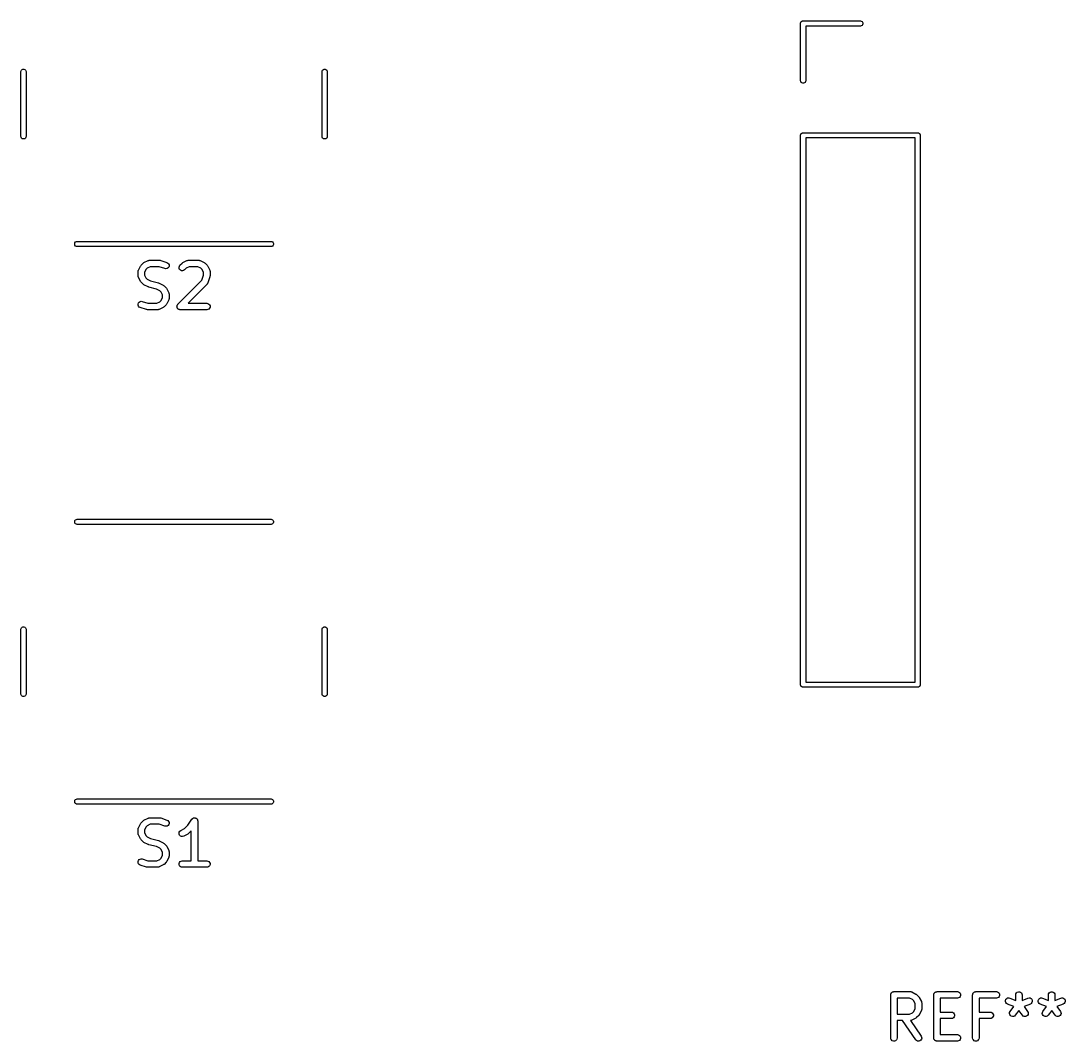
# Model space of a CAD drawing. Extents: x 114.5 to 183.6, y -134.3 to -97.2.
# Drawn here: x 159.31 to 183.57, y -134.33 to -110.62 of the extents above; entities that cross this region are included whole.
import ezdxf

# ---------------------------------------------------------------- set-up
doc = ezdxf.new("R2010")
doc.units = 0
doc.header["$MEASUREMENT"] = 0
doc.layers.add('BLACK', color=7, linetype='CONTINUOUS')

msp = doc.modelspace()

# ---------------------------------------------------------------- linework, layer by layer
at = {"layer": 'BLACK', "linetype": 'CONTINUOUS'}
for p, q in [((177.429, -110.663), (177.431, -110.659)), ((177.431, -110.659), (177.433, -110.654)), ((177.433, -110.654), (177.437, -110.649)), ((177.437, -110.649), (177.439, -110.645)), ((177.439, -110.645), (177.443, -110.641)), ((177.443, -110.641), (177.447, -110.637)), ((177.447, -110.637), (177.451, -110.635)), ((177.451, -110.635), (177.456, -110.631)), ((177.456, -110.631), (177.461, -110.629)), ((177.461, -110.629), (177.465, -110.627)), ((177.465, -110.627), (177.47, -110.626)), ((177.47, -110.626), (177.475, -110.624)), ((177.475, -110.624), (177.481, -110.624)), ((177.481, -110.624), (177.481, -110.624)), ((177.481, -110.624), (178.821, -110.624)), ((178.821, -110.624), (178.837, -110.627)), ((178.837, -110.627), (178.855, -110.637)), ((178.855, -110.637), (178.869, -110.654)), ((178.869, -110.654), (178.876, -110.673)), ((177.426, -110.673), (177.428, -110.668)), ((177.426, -110.679), (177.426, -110.673)), ((177.426, -112.019), (177.426, -110.679)), ((177.428, -110.668), (177.429, -110.663)), ((178.821, -110.744), (177.546, -110.744)), ((177.546, -110.744), (177.546, -112.019)), ((178.837, -110.741), (178.821, -110.744)), ((178.855, -110.731), (178.837, -110.741)), ((178.869, -110.714), (178.855, -110.731)), ((178.876, -110.695), (178.869, -110.714)), ((178.876, -110.673), (178.876, -110.695)), ((159.306, -111.803), (159.309, -111.787)), ((159.306, -113.313), (159.306, -111.803)), ((159.309, -111.787), (159.319, -111.769)), ((159.319, -111.769), (159.336, -111.755)), ((159.336, -111.755), (159.355, -111.748)), ((159.355, -111.748), (159.377, -111.748)), ((159.377, -111.748), (159.396, -111.755)), ((159.396, -111.755), (159.413, -111.769)), ((159.413, -111.769), (159.423, -111.787)), ((159.423, -111.787), (159.426, -111.803)), ((159.426, -111.803), (159.426, -113.313)), ((166.306, -111.803), (166.309, -111.787)), ((166.306, -113.313), (166.306, -111.803)), ((166.309, -111.787), (166.319, -111.769)), ((166.319, -111.769), (166.336, -111.755)), ((166.336, -111.755), (166.355, -111.748)), ((166.355, -111.748), (166.377, -111.748)), ((166.377, -111.748), (166.396, -111.755)), ((166.396, -111.755), (166.413, -111.769)), ((166.413, -111.769), (166.423, -111.787)), ((166.423, -111.787), (166.426, -111.803)), ((166.426, -111.803), (166.426, -113.313)), ((177.429, -112.035), (177.426, -112.019)), ((177.439, -112.053), (177.429, -112.035)), ((177.456, -112.067), (177.439, -112.053)), ((177.475, -112.074), (177.456, -112.067)), ((177.497, -112.074), (177.475, -112.074)), ((177.516, -112.067), (177.497, -112.074)), ((177.533, -112.053), (177.516, -112.067)), ((177.543, -112.035), (177.533, -112.053)), ((177.546, -112.019), (177.543, -112.035)), ((159.309, -113.329), (159.306, -113.313)), ((159.319, -113.347), (159.309, -113.329)), ((159.423, -113.329), (159.413, -113.347)), ((159.426, -113.313), (159.423, -113.329)), ((166.309, -113.329), (166.306, -113.313)), ((166.319, -113.347), (166.309, -113.329)), ((166.423, -113.329), (166.413, -113.347)), ((166.426, -113.313), (166.423, -113.329)), ((177.426, -113.273), (177.428, -113.268)), ((177.426, -113.279), (177.426, -113.273)), ((177.426, -126.033), (177.426, -113.279)), ((177.426, -113.279), (177.426, -113.279)), ((177.428, -113.268), (177.429, -113.263)), ((177.429, -113.263), (177.431, -113.259)), ((177.431, -113.259), (177.433, -113.254)), ((177.433, -113.254), (177.437, -113.249)), ((177.437, -113.249), (177.439, -113.245)), ((177.439, -113.245), (177.443, -113.241)), ((177.443, -113.241), (177.447, -113.237)), ((177.447, -113.237), (177.451, -113.235)), ((177.451, -113.235), (177.456, -113.231)), ((177.456, -113.231), (177.461, -113.229)), ((177.461, -113.229), (177.465, -113.227)), ((177.465, -113.227), (177.47, -113.226)), ((177.47, -113.226), (177.475, -113.224)), ((177.475, -113.224), (177.481, -113.224)), ((177.481, -113.224), (177.481, -113.224)), ((177.481, -113.224), (180.151, -113.224)), ((180.151, -113.224), (180.157, -113.224)), ((180.151, -113.224), (180.151, -113.224)), ((180.157, -113.224), (180.162, -113.226)), ((180.162, -113.226), (180.167, -113.227)), ((180.167, -113.227), (180.171, -113.229)), ((180.171, -113.229), (180.176, -113.231)), ((180.176, -113.231), (180.181, -113.235)), ((180.181, -113.235), (180.185, -113.237)), ((180.185, -113.237), (180.189, -113.241)), ((180.189, -113.241), (180.193, -113.245)), ((180.193, -113.245), (180.195, -113.249)), ((180.195, -113.249), (180.199, -113.254)), ((180.199, -113.254), (180.201, -113.259)), ((180.201, -113.259), (180.203, -113.263)), ((180.203, -113.263), (180.204, -113.268)), ((180.204, -113.268), (180.206, -113.273)), ((180.206, -113.273), (180.206, -113.279)), ((180.206, -113.279), (180.206, -113.279)), ((180.206, -113.279), (180.206, -126.049)), ((159.336, -113.361), (159.319, -113.347)), ((159.355, -113.368), (159.336, -113.361)), ((159.377, -113.368), (159.355, -113.368)), ((159.396, -113.361), (159.377, -113.368)), ((159.413, -113.347), (159.396, -113.361)), ((166.336, -113.361), (166.319, -113.347)), ((166.355, -113.368), (166.336, -113.361)), ((166.377, -113.368), (166.355, -113.368)), ((166.396, -113.361), (166.377, -113.368)), ((166.413, -113.347), (166.396, -113.361)), ((177.546, -113.344), (177.546, -125.984)), ((180.086, -113.344), (177.546, -113.344)), ((180.086, -125.984), (180.086, -113.344)), ((160.577, -115.761), (160.595, -115.751)), ((160.595, -115.751), (160.611, -115.748)), ((160.611, -115.748), (165.121, -115.748)), ((165.121, -115.748), (165.137, -115.751)), ((165.137, -115.751), (165.155, -115.761)), ((160.556, -115.797), (160.563, -115.778)), ((160.556, -115.819), (160.556, -115.797)), ((160.563, -115.838), (160.556, -115.819)), ((160.563, -115.778), (160.577, -115.761)), ((160.577, -115.855), (160.563, -115.838)), ((160.595, -115.865), (160.577, -115.855)), ((160.611, -115.868), (160.595, -115.865)), ((165.121, -115.868), (160.611, -115.868)), ((165.137, -115.865), (165.121, -115.868)), ((165.155, -115.855), (165.137, -115.865)), ((165.155, -115.761), (165.169, -115.778)), ((165.169, -115.838), (165.155, -115.855)), ((165.169, -115.778), (165.176, -115.797)), ((165.176, -115.819), (165.169, -115.838)), ((165.176, -115.797), (165.176, -115.819)), ((162.156, -116.248), (162.166, -116.241)), ((162.166, -116.241), (162.261, -116.193)), ((162.261, -116.193), (162.265, -116.192)), ((162.265, -116.192), (162.269, -116.19)), ((162.269, -116.19), (162.278, -116.188)), ((162.278, -116.188), (162.286, -116.186)), ((162.286, -116.186), (162.29, -116.186)), ((162.29, -116.186), (162.295, -116.185)), ((162.295, -116.185), (162.533, -116.185)), ((162.533, -116.185), (162.545, -116.187)), ((162.545, -116.187), (162.556, -116.189)), ((162.556, -116.189), (162.699, -116.237)), ((162.699, -116.237), (162.722, -116.249)), ((163.061, -116.248), (163.071, -116.241)), ((163.071, -116.241), (163.166, -116.193)), ((163.166, -116.193), (163.17, -116.192)), ((163.17, -116.192), (163.174, -116.19)), ((163.174, -116.19), (163.182, -116.188)), ((163.182, -116.188), (163.191, -116.186)), ((163.191, -116.186), (163.195, -116.186)), ((163.195, -116.186), (163.199, -116.185)), ((163.199, -116.185), (163.437, -116.185)), ((163.437, -116.185), (163.442, -116.186)), ((163.442, -116.186), (163.446, -116.186)), ((163.446, -116.186), (163.454, -116.188)), ((163.454, -116.188), (163.463, -116.19)), ((163.463, -116.19), (163.467, -116.192)), ((163.467, -116.192), (163.471, -116.193)), ((163.471, -116.193), (163.566, -116.241)), ((163.566, -116.241), (163.576, -116.248)), ((162.029, -116.451), (162.03, -116.447)), ((162.029, -116.546), (162.029, -116.451)), ((162.03, -116.442), (162.032, -116.434)), ((162.03, -116.447), (162.03, -116.442)), ((162.032, -116.434), (162.034, -116.425)), ((162.034, -116.425), (162.036, -116.421)), ((162.036, -116.421), (162.037, -116.417)), ((162.037, -116.417), (162.085, -116.322)), ((162.085, -116.322), (162.092, -116.312)), ((162.092, -116.312), (162.099, -116.303)), ((162.099, -116.303), (162.146, -116.255)), ((162.146, -116.255), (162.156, -116.248)), ((162.213, -116.4), (162.179, -116.469)), ((162.179, -116.469), (162.179, -116.528)), ((162.244, -116.37), (162.213, -116.4)), ((162.312, -116.335), (162.244, -116.37)), ((162.52, -116.335), (162.312, -116.335)), ((162.652, -116.379), (162.52, -116.335)), ((162.678, -116.383), (162.652, -116.379)), ((162.703, -116.378), (162.678, -116.383)), ((162.725, -116.364), (162.703, -116.378)), ((162.722, -116.249), (162.739, -116.269)), ((162.741, -116.344), (162.725, -116.364)), ((162.739, -116.269), (162.749, -116.293)), ((162.75, -116.319), (162.741, -116.344)), ((162.749, -116.293), (162.75, -116.319)), ((162.982, -116.349), (162.989, -116.324)), ((162.984, -116.375), (162.982, -116.349)), ((162.995, -116.399), (162.984, -116.375)), ((162.989, -116.324), (163.003, -116.303)), ((163.013, -116.417), (162.995, -116.399)), ((163.003, -116.303), (163.051, -116.255)), ((163.037, -116.428), (163.013, -116.417)), ((163.063, -116.43), (163.037, -116.428)), ((163.051, -116.255), (163.061, -116.248)), ((163.088, -116.424), (163.063, -116.43)), ((163.11, -116.409), (163.088, -116.424)), ((163.149, -116.37), (163.11, -116.409)), ((163.217, -116.335), (163.149, -116.37)), ((163.42, -116.335), (163.217, -116.335)), ((163.488, -116.37), (163.42, -116.335)), ((163.519, -116.4), (163.488, -116.37)), ((163.553, -116.469), (163.519, -116.4)), ((163.553, -116.534), (163.553, -116.469)), ((163.576, -116.248), (163.586, -116.255)), ((163.586, -116.255), (163.633, -116.303)), ((163.633, -116.303), (163.64, -116.312)), ((163.64, -116.312), (163.647, -116.322)), ((163.647, -116.322), (163.695, -116.417)), ((163.695, -116.417), (163.696, -116.421)), ((163.696, -116.421), (163.698, -116.425)), ((163.698, -116.425), (163.7, -116.434)), ((163.7, -116.434), (163.702, -116.442)), ((163.702, -116.442), (163.702, -116.447)), ((163.702, -116.447), (163.703, -116.451)), ((163.703, -116.451), (163.703, -116.546)), ((162.03, -116.55), (162.029, -116.546)), ((162.03, -116.555), (162.03, -116.55)), ((162.032, -116.563), (162.03, -116.555)), ((162.034, -116.572), (162.032, -116.563)), ((162.036, -116.575), (162.034, -116.572)), ((162.037, -116.58), (162.036, -116.575)), ((162.085, -116.675), (162.037, -116.58)), ((162.092, -116.685), (162.085, -116.675)), ((162.099, -116.694), (162.092, -116.685)), ((162.146, -116.742), (162.099, -116.694)), ((162.179, -116.528), (162.213, -116.597)), ((162.213, -116.597), (162.244, -116.627)), ((162.244, -116.627), (162.321, -116.666)), ((162.321, -116.666), (162.503, -116.711)), ((162.503, -116.711), (162.511, -116.715)), ((162.511, -116.715), (162.519, -116.717)), ((162.519, -116.717), (162.614, -116.765)), ((162.956, -117.207), (163.515, -116.648)), ((163.515, -116.648), (163.553, -116.534)), ((163.643, -116.728), (163.639, -116.736)), ((163.648, -116.721), (163.643, -116.728)), ((163.649, -116.716), (163.648, -116.721)), ((163.651, -116.713), (163.649, -116.716)), ((163.699, -116.57), (163.651, -116.713)), ((163.701, -116.558), (163.699, -116.57)), ((163.703, -116.546), (163.701, -116.558)), ((162.156, -116.749), (162.146, -116.742)), ((162.166, -116.756), (162.156, -116.749)), ((162.261, -116.804), (162.166, -116.756)), ((162.269, -116.806), (162.261, -116.804)), ((162.276, -116.809), (162.269, -116.806)), ((162.459, -116.855), (162.276, -116.809)), ((162.536, -116.893), (162.459, -116.855)), ((162.566, -116.924), (162.536, -116.893)), ((162.601, -116.992), (162.566, -116.924)), ((162.614, -116.765), (162.623, -116.772)), ((162.623, -116.772), (162.633, -116.779)), ((162.633, -116.779), (162.681, -116.826)), ((162.681, -116.826), (162.688, -116.836)), ((162.688, -116.836), (162.695, -116.846)), ((162.695, -116.846), (162.743, -116.941)), ((162.743, -116.941), (162.744, -116.945)), ((162.744, -116.945), (162.746, -116.949)), ((162.746, -116.949), (162.748, -116.958)), ((162.748, -116.958), (162.75, -116.966)), ((162.75, -116.966), (162.75, -116.97)), ((162.75, -116.97), (162.751, -116.975)), ((163.633, -116.742), (163.19, -117.185)), ((163.636, -116.738), (163.633, -116.742)), ((163.639, -116.736), (163.636, -116.738)), ((162.03, -117.202), (162.038, -117.177)), ((162.031, -117.228), (162.03, -117.202)), ((162.038, -117.177), (162.054, -117.157)), ((162.054, -117.157), (162.077, -117.143)), ((162.077, -117.143), (162.102, -117.138)), ((162.102, -117.138), (162.128, -117.142)), ((162.128, -117.142), (162.259, -117.185)), ((162.259, -117.185), (162.467, -117.185)), ((162.467, -117.185), (162.536, -117.151)), ((162.536, -117.151), (162.566, -117.121)), ((162.566, -117.121), (162.601, -117.052)), ((162.601, -117.052), (162.601, -116.992)), ((162.688, -117.208), (162.681, -117.218)), ((162.695, -117.199), (162.688, -117.208)), ((162.743, -117.103), (162.695, -117.199)), ((162.744, -117.099), (162.743, -117.103)), ((162.746, -117.096), (162.744, -117.099)), ((162.748, -117.087), (162.746, -117.096)), ((162.75, -117.078), (162.748, -117.087)), ((162.751, -117.07), (162.75, -117.074)), ((162.75, -117.074), (162.75, -117.078)), ((162.751, -116.975), (162.751, -117.07)), ((162.95, -117.215), (162.956, -117.207)), ((163.19, -117.185), (163.628, -117.185)), ((163.628, -117.185), (163.654, -117.19)), ((163.654, -117.19), (163.676, -117.203)), ((163.676, -117.203), (163.693, -117.223)), ((162.04, -117.252), (162.031, -117.228)), ((162.057, -117.272), (162.04, -117.252)), ((162.08, -117.284), (162.057, -117.272)), ((162.223, -117.332), (162.08, -117.284)), ((162.235, -117.333), (162.223, -117.332)), ((162.247, -117.335), (162.235, -117.333)), ((162.485, -117.335), (162.247, -117.335)), ((162.489, -117.335), (162.485, -117.335)), ((162.494, -117.335), (162.489, -117.335)), ((162.502, -117.332), (162.494, -117.335)), ((162.511, -117.331), (162.502, -117.332)), ((162.514, -117.329), (162.511, -117.331)), ((162.519, -117.327), (162.514, -117.329)), ((162.614, -117.28), (162.519, -117.327)), ((162.623, -117.273), (162.614, -117.28)), ((162.633, -117.266), (162.623, -117.273)), ((162.681, -117.218), (162.633, -117.266)), ((162.934, -117.254), (162.935, -117.251)), ((162.935, -117.264), (162.934, -117.254)), ((162.935, -117.247), (162.938, -117.238)), ((162.935, -117.251), (162.935, -117.247)), ((162.935, -117.273), (162.935, -117.264)), ((162.936, -117.277), (162.935, -117.273)), ((162.936, -117.28), (162.936, -117.277)), ((162.941, -117.289), (162.936, -117.28)), ((162.938, -117.238), (162.941, -117.229)), ((162.941, -117.229), (162.943, -117.226)), ((162.944, -117.298), (162.941, -117.289)), ((162.943, -117.226), (162.944, -117.223)), ((162.944, -117.223), (162.95, -117.215)), ((162.946, -117.3), (162.944, -117.298)), ((162.947, -117.303), (162.946, -117.3)), ((162.954, -117.31), (162.947, -117.303)), ((162.961, -117.318), (162.954, -117.31)), ((162.964, -117.319), (162.961, -117.318)), ((162.966, -117.322), (162.964, -117.319)), ((162.975, -117.326), (162.966, -117.322)), ((162.983, -117.331), (162.975, -117.326)), ((162.986, -117.331), (162.983, -117.331)), ((162.989, -117.333), (162.986, -117.331)), ((162.999, -117.334), (162.989, -117.333)), ((163.009, -117.335), (162.999, -117.334)), ((163.628, -117.335), (163.009, -117.335)), ((163.654, -117.331), (163.628, -117.335)), ((163.676, -117.318), (163.654, -117.331)), ((163.693, -117.298), (163.676, -117.318)), ((163.693, -117.223), (163.702, -117.247)), ((163.702, -117.273), (163.693, -117.298)), ((163.702, -117.247), (163.702, -117.273)), ((160.556, -122.251), (160.563, -122.232)), ((160.556, -122.273), (160.556, -122.251)), ((160.563, -122.292), (160.556, -122.273)), ((160.563, -122.232), (160.577, -122.215)), ((160.577, -122.309), (160.563, -122.292)), ((160.577, -122.215), (160.595, -122.205)), ((160.595, -122.319), (160.577, -122.309)), ((160.595, -122.205), (160.611, -122.202)), ((160.611, -122.202), (165.121, -122.202)), ((165.121, -122.202), (165.137, -122.205)), ((165.137, -122.205), (165.155, -122.215)), ((165.155, -122.309), (165.137, -122.319)), ((165.155, -122.215), (165.169, -122.232)), ((165.169, -122.292), (165.155, -122.309)), ((165.169, -122.232), (165.176, -122.251)), ((165.176, -122.273), (165.169, -122.292)), ((165.176, -122.251), (165.176, -122.273)), ((160.611, -122.322), (160.595, -122.319)), ((165.121, -122.322), (160.611, -122.322)), ((165.137, -122.319), (165.121, -122.322)), ((159.309, -124.741), (159.319, -124.723)), ((159.319, -124.723), (159.336, -124.709)), ((159.336, -124.709), (159.355, -124.702)), ((159.355, -124.702), (159.377, -124.702)), ((159.377, -124.702), (159.396, -124.709)), ((159.396, -124.709), (159.413, -124.723)), ((159.413, -124.723), (159.423, -124.741)), ((166.309, -124.741), (166.319, -124.723)), ((166.319, -124.723), (166.336, -124.709)), ((166.336, -124.709), (166.355, -124.702)), ((166.355, -124.702), (166.377, -124.702)), ((166.377, -124.702), (166.396, -124.709)), ((166.396, -124.709), (166.413, -124.723)), ((166.413, -124.723), (166.423, -124.741)), ((159.306, -124.757), (159.309, -124.741)), ((159.306, -126.267), (159.306, -124.757)), ((159.423, -124.741), (159.426, -124.757)), ((159.426, -124.757), (159.426, -126.267)), ((166.306, -124.757), (166.309, -124.741)), ((166.306, -126.267), (166.306, -124.757)), ((166.423, -124.741), (166.426, -124.757)), ((166.426, -124.757), (166.426, -126.267)), ((177.426, -126.055), (177.426, -126.033)), ((177.428, -126.06), (177.426, -126.055)), ((177.429, -126.065), (177.428, -126.06)), ((177.431, -126.069), (177.429, -126.065)), ((177.433, -126.074), (177.431, -126.069)), ((177.437, -126.079), (177.433, -126.074)), ((177.439, -126.083), (177.437, -126.079)), ((177.443, -126.087), (177.439, -126.083)), ((177.447, -126.091), (177.443, -126.087)), ((177.451, -126.093), (177.447, -126.091)), ((177.456, -126.097), (177.451, -126.093)), ((177.461, -126.099), (177.456, -126.097)), ((177.465, -126.101), (177.461, -126.099)), ((177.47, -126.102), (177.465, -126.101)), ((177.475, -126.104), (177.47, -126.102)), ((177.481, -126.104), (177.475, -126.104)), ((180.151, -126.104), (177.481, -126.104)), ((177.481, -126.104), (177.481, -126.104)), ((177.546, -125.984), (180.086, -125.984)), ((180.157, -126.104), (180.151, -126.104)), ((180.151, -126.104), (180.151, -126.104)), ((180.162, -126.102), (180.157, -126.104)), ((180.167, -126.101), (180.162, -126.102)), ((180.171, -126.099), (180.167, -126.101)), ((180.176, -126.097), (180.171, -126.099)), ((180.181, -126.093), (180.176, -126.097)), ((180.185, -126.091), (180.181, -126.093)), ((180.189, -126.087), (180.185, -126.091)), ((180.193, -126.083), (180.189, -126.087)), ((180.195, -126.079), (180.193, -126.083)), ((180.199, -126.074), (180.195, -126.079)), ((180.201, -126.069), (180.199, -126.074)), ((180.203, -126.065), (180.201, -126.069)), ((180.204, -126.06), (180.203, -126.065)), ((180.206, -126.055), (180.204, -126.06)), ((180.206, -126.049), (180.206, -126.049)), ((180.206, -126.049), (180.206, -126.055)), ((159.309, -126.283), (159.306, -126.267)), ((159.319, -126.301), (159.309, -126.283)), ((159.336, -126.315), (159.319, -126.301)), ((159.355, -126.322), (159.336, -126.315)), ((159.377, -126.322), (159.355, -126.322)), ((159.396, -126.315), (159.377, -126.322)), ((159.413, -126.301), (159.396, -126.315)), ((159.423, -126.283), (159.413, -126.301)), ((159.426, -126.267), (159.423, -126.283)), ((166.309, -126.283), (166.306, -126.267)), ((166.319, -126.301), (166.309, -126.283)), ((166.336, -126.315), (166.319, -126.301)), ((166.355, -126.322), (166.336, -126.315)), ((166.377, -126.322), (166.355, -126.322)), ((166.396, -126.315), (166.377, -126.322)), ((166.413, -126.301), (166.396, -126.315)), ((166.423, -126.283), (166.413, -126.301)), ((166.426, -126.267), (166.423, -126.283)), ((160.556, -128.751), (160.563, -128.732)), ((160.556, -128.773), (160.556, -128.751)), ((160.563, -128.792), (160.556, -128.773)), ((160.563, -128.732), (160.577, -128.715)), ((160.577, -128.809), (160.563, -128.792)), ((160.577, -128.715), (160.595, -128.705)), ((160.595, -128.819), (160.577, -128.809)), ((160.595, -128.705), (160.611, -128.702)), ((160.611, -128.822), (160.595, -128.819)), ((160.611, -128.702), (165.121, -128.702)), ((165.121, -128.822), (160.611, -128.822)), ((165.121, -128.702), (165.137, -128.705)), ((165.137, -128.819), (165.121, -128.822)), ((165.137, -128.705), (165.155, -128.715)), ((165.155, -128.809), (165.137, -128.819)), ((165.155, -128.715), (165.169, -128.732)), ((165.169, -128.792), (165.155, -128.809)), ((165.169, -128.732), (165.176, -128.751)), ((165.176, -128.773), (165.169, -128.792)), ((165.176, -128.751), (165.176, -128.773)), ((162.037, -129.371), (162.085, -129.276)), ((162.085, -129.276), (162.092, -129.266)), ((162.092, -129.266), (162.099, -129.257)), ((162.099, -129.257), (162.146, -129.209)), ((162.146, -129.209), (162.156, -129.202)), ((162.156, -129.202), (162.166, -129.195)), ((162.166, -129.195), (162.261, -129.147)), ((162.244, -129.324), (162.213, -129.354)), ((162.312, -129.289), (162.244, -129.324)), ((162.261, -129.147), (162.265, -129.146)), ((162.265, -129.146), (162.269, -129.144)), ((162.269, -129.144), (162.278, -129.142)), ((162.278, -129.142), (162.286, -129.14)), ((162.286, -129.14), (162.29, -129.14)), ((162.29, -129.14), (162.295, -129.139)), ((162.295, -129.139), (162.533, -129.139)), ((162.52, -129.289), (162.312, -129.289)), ((162.652, -129.333), (162.52, -129.289)), ((162.533, -129.139), (162.545, -129.141)), ((162.545, -129.141), (162.556, -129.143)), ((162.556, -129.143), (162.699, -129.191)), ((162.678, -129.337), (162.652, -129.333)), ((162.703, -129.332), (162.678, -129.337)), ((162.699, -129.191), (162.722, -129.203)), ((162.725, -129.318), (162.703, -129.332)), ((162.722, -129.203), (162.739, -129.223)), ((162.741, -129.298), (162.725, -129.318)), ((162.739, -129.223), (162.749, -129.247)), ((162.75, -129.273), (162.741, -129.298)), ((162.749, -129.247), (162.75, -129.273)), ((163.107, -129.391), (163.189, -129.309)), ((163.189, -129.309), (163.28, -129.173)), ((163.28, -129.173), (163.283, -129.17)), ((163.283, -129.17), (163.285, -129.166)), ((163.285, -129.166), (163.292, -129.16)), ((163.292, -129.16), (163.298, -129.154)), ((163.298, -129.154), (163.302, -129.152)), ((163.302, -129.152), (163.305, -129.149)), ((163.305, -129.149), (163.313, -129.146)), ((163.313, -129.146), (163.321, -129.142)), ((163.321, -129.142), (163.325, -129.142)), ((163.325, -129.142), (163.329, -129.141)), ((163.329, -129.141), (163.338, -129.141)), ((163.338, -129.141), (163.347, -129.14)), ((163.347, -129.14), (163.351, -129.141)), ((163.351, -129.141), (163.355, -129.141)), ((163.355, -129.141), (163.364, -129.144)), ((163.364, -129.144), (163.372, -129.146)), ((163.372, -129.146), (163.376, -129.148)), ((163.376, -129.148), (163.38, -129.149)), ((163.38, -129.149), (163.387, -129.155)), ((163.387, -129.155), (163.394, -129.16)), ((163.394, -129.16), (163.396, -129.164)), ((163.396, -129.164), (163.4, -129.166)), ((163.4, -129.166), (163.404, -129.174)), ((163.404, -129.174), (163.409, -129.181)), ((163.409, -129.181), (163.411, -129.185)), ((163.411, -129.185), (163.413, -129.189)), ((163.413, -129.189), (163.414, -129.198)), ((163.414, -129.198), (163.417, -129.206)), ((163.417, -129.206), (163.416, -129.21)), ((163.416, -129.21), (163.417, -129.214)), ((163.417, -129.214), (163.417, -130.139)), ((162.029, -129.405), (162.03, -129.401)), ((162.029, -129.5), (162.029, -129.405)), ((162.03, -129.504), (162.029, -129.5)), ((162.03, -129.396), (162.032, -129.388)), ((162.03, -129.401), (162.03, -129.396)), ((162.03, -129.509), (162.03, -129.504)), ((162.032, -129.517), (162.03, -129.509)), ((162.032, -129.388), (162.034, -129.379)), ((162.034, -129.526), (162.032, -129.517)), ((162.034, -129.379), (162.036, -129.375)), ((162.036, -129.529), (162.034, -129.526)), ((162.036, -129.375), (162.037, -129.371)), ((162.037, -129.534), (162.036, -129.529)), ((162.085, -129.629), (162.037, -129.534)), ((162.213, -129.354), (162.179, -129.423)), ((162.179, -129.423), (162.179, -129.482)), ((162.179, -129.482), (162.213, -129.551)), ((162.213, -129.551), (162.244, -129.581)), ((162.244, -129.581), (162.321, -129.62)), ((162.982, -129.496), (162.988, -129.47)), ((162.985, -129.521), (162.982, -129.496)), ((162.996, -129.545), (162.985, -129.521)), ((162.988, -129.47), (163.002, -129.449)), ((163.015, -129.563), (162.996, -129.545)), ((163.002, -129.449), (163.023, -129.433)), ((163.039, -129.573), (163.015, -129.563)), ((163.023, -129.433), (163.107, -129.391)), ((163.065, -129.575), (163.039, -129.573)), ((163.09, -129.567), (163.065, -129.575)), ((163.185, -129.52), (163.09, -129.567)), ((163.195, -129.512), (163.185, -129.52)), ((163.205, -129.506), (163.195, -129.512)), ((163.267, -129.443), (163.205, -129.506)), ((163.267, -130.139), (163.267, -129.443)), ((162.092, -129.639), (162.085, -129.629)), ((162.099, -129.648), (162.092, -129.639)), ((162.146, -129.696), (162.099, -129.648)), ((162.156, -129.703), (162.146, -129.696)), ((162.166, -129.71), (162.156, -129.703)), ((162.261, -129.758), (162.166, -129.71)), ((162.269, -129.76), (162.261, -129.758)), ((162.276, -129.763), (162.269, -129.76)), ((162.459, -129.809), (162.276, -129.763)), ((162.321, -129.62), (162.503, -129.665)), ((162.536, -129.847), (162.459, -129.809)), ((162.503, -129.665), (162.511, -129.669)), ((162.511, -129.669), (162.519, -129.671)), ((162.519, -129.671), (162.614, -129.719)), ((162.614, -129.719), (162.623, -129.726)), ((162.623, -129.726), (162.633, -129.733)), ((162.633, -129.733), (162.681, -129.78)), ((162.681, -129.78), (162.688, -129.79)), ((162.688, -129.79), (162.695, -129.8)), ((162.695, -129.8), (162.743, -129.895)), ((162.566, -129.878), (162.536, -129.847)), ((162.536, -130.105), (162.566, -130.075)), ((162.601, -129.946), (162.566, -129.878)), ((162.566, -130.075), (162.601, -130.006)), ((162.601, -130.006), (162.601, -129.946)), ((162.743, -130.057), (162.695, -130.153)), ((162.743, -129.895), (162.744, -129.899)), ((162.744, -130.053), (162.743, -130.057)), ((162.744, -129.899), (162.746, -129.903)), ((162.746, -130.05), (162.744, -130.053)), ((162.746, -129.903), (162.748, -129.912)), ((162.748, -130.041), (162.746, -130.05)), ((162.748, -129.912), (162.75, -129.92)), ((162.75, -130.032), (162.748, -130.041)), ((162.75, -129.92), (162.75, -129.924)), ((162.75, -129.924), (162.751, -129.929)), ((162.751, -130.024), (162.75, -130.028)), ((162.75, -130.028), (162.75, -130.032)), ((162.751, -129.929), (162.751, -130.024)), ((162.03, -130.156), (162.038, -130.131)), ((162.031, -130.182), (162.03, -130.156)), ((162.04, -130.206), (162.031, -130.182)), ((162.038, -130.131), (162.054, -130.111)), ((162.057, -130.226), (162.04, -130.206)), ((162.054, -130.111), (162.077, -130.097)), ((162.08, -130.238), (162.057, -130.226)), ((162.077, -130.097), (162.102, -130.092)), ((162.223, -130.286), (162.08, -130.238)), ((162.102, -130.092), (162.128, -130.096)), ((162.128, -130.096), (162.259, -130.139)), ((162.235, -130.287), (162.223, -130.286)), ((162.247, -130.289), (162.235, -130.287)), ((162.485, -130.289), (162.247, -130.289)), ((162.259, -130.139), (162.467, -130.139)), ((162.467, -130.139), (162.536, -130.105)), ((162.489, -130.289), (162.485, -130.289)), ((162.494, -130.289), (162.489, -130.289)), ((162.502, -130.286), (162.494, -130.289)), ((162.511, -130.285), (162.502, -130.286)), ((162.514, -130.283), (162.511, -130.285)), ((162.519, -130.281), (162.514, -130.283)), ((162.614, -130.234), (162.519, -130.281)), ((162.623, -130.227), (162.614, -130.234)), ((162.633, -130.22), (162.623, -130.227)), ((162.681, -130.172), (162.633, -130.22)), ((162.688, -130.162), (162.681, -130.172)), ((162.695, -130.153), (162.688, -130.162)), ((162.983, -130.201), (162.992, -130.177)), ((162.983, -130.227), (162.983, -130.201)), ((162.992, -130.252), (162.983, -130.227)), ((162.992, -130.177), (163.008, -130.157)), ((163.008, -130.272), (162.992, -130.252)), ((163.008, -130.157), (163.031, -130.144)), ((163.031, -130.285), (163.008, -130.272)), ((163.031, -130.144), (163.056, -130.139)), ((163.056, -130.289), (163.031, -130.285)), ((163.056, -130.139), (163.267, -130.139)), ((163.628, -130.289), (163.056, -130.289)), ((163.417, -130.139), (163.628, -130.139)), ((163.628, -130.139), (163.654, -130.144)), ((163.654, -130.285), (163.628, -130.289)), ((163.654, -130.144), (163.676, -130.157)), ((163.676, -130.272), (163.654, -130.285)), ((163.676, -130.157), (163.693, -130.177)), ((163.693, -130.252), (163.676, -130.272)), ((163.693, -130.177), (163.702, -130.201)), ((163.702, -130.227), (163.693, -130.252)), ((163.702, -130.201), (163.702, -130.227)), ((179.524, -133.233), (179.525, -133.227)), ((179.525, -133.227), (179.528, -133.221)), ((179.528, -133.221), (179.53, -133.215)), ((179.53, -133.215), (179.535, -133.21)), ((179.535, -133.21), (179.538, -133.204)), ((179.538, -133.204), (179.543, -133.2)), ((179.543, -133.2), (179.547, -133.195)), ((179.547, -133.195), (179.553, -133.192)), ((179.553, -133.192), (179.558, -133.187)), ((179.558, -133.187), (179.564, -133.185)), ((179.564, -133.185), (179.57, -133.182)), ((179.57, -133.182), (179.576, -133.181)), ((179.576, -133.181), (179.582, -133.179)), ((179.582, -133.179), (179.589, -133.179)), ((179.589, -133.179), (179.595, -133.177)), ((179.595, -133.177), (179.976, -133.177)), ((179.976, -133.177), (179.98, -133.178)), ((179.98, -133.178), (179.985, -133.178)), ((179.985, -133.178), (179.993, -133.18)), ((179.993, -133.18), (180.002, -133.182)), ((180.002, -133.182), (180.006, -133.184)), ((180.006, -133.184), (180.01, -133.185)), ((180.01, -133.185), (180.105, -133.233)), ((180.524, -133.233), (180.525, -133.227)), ((180.525, -133.227), (180.528, -133.221)), ((180.528, -133.221), (180.53, -133.215)), ((180.53, -133.215), (180.535, -133.21)), ((180.535, -133.21), (180.538, -133.204)), ((180.538, -133.204), (180.543, -133.2)), ((180.543, -133.2), (180.547, -133.195)), ((180.547, -133.195), (180.553, -133.192)), ((180.553, -133.192), (180.558, -133.187)), ((180.558, -133.187), (180.564, -133.185)), ((180.564, -133.185), (180.57, -133.182)), ((180.57, -133.182), (180.576, -133.181)), ((180.576, -133.181), (180.582, -133.179)), ((180.582, -133.179), (180.589, -133.179)), ((180.589, -133.179), (180.595, -133.177)), ((180.595, -133.177), (181.071, -133.177)), ((181.071, -133.177), (181.097, -133.182)), ((181.097, -133.182), (181.12, -133.195)), ((181.12, -133.195), (181.136, -133.215)), ((181.136, -133.215), (181.145, -133.239)), ((181.428, -133.233), (181.43, -133.227)), ((181.43, -133.227), (181.433, -133.221)), ((181.433, -133.221), (181.435, -133.215)), ((181.435, -133.215), (181.439, -133.21)), ((181.439, -133.21), (181.443, -133.204)), ((181.443, -133.204), (181.448, -133.2)), ((181.448, -133.2), (181.452, -133.195)), ((181.452, -133.195), (181.457, -133.192)), ((181.457, -133.192), (181.463, -133.187)), ((181.463, -133.187), (181.469, -133.185)), ((181.469, -133.185), (181.474, -133.182)), ((181.474, -133.182), (181.481, -133.181)), ((181.481, -133.181), (181.487, -133.179)), ((181.487, -133.179), (181.494, -133.179)), ((181.494, -133.179), (181.5, -133.177)), ((181.5, -133.177), (181.976, -133.177)), ((181.976, -133.177), (182.002, -133.182)), ((182.002, -133.182), (182.024, -133.195)), ((182.024, -133.195), (182.041, -133.215)), ((182.041, -133.215), (182.05, -133.239)), ((182.425, -133.252), (182.43, -133.227)), ((182.43, -133.227), (182.443, -133.204)), ((182.443, -133.204), (182.463, -133.187)), ((182.463, -133.187), (182.487, -133.179)), ((182.487, -133.179), (182.513, -133.179)), ((182.513, -133.179), (182.537, -133.187)), ((182.537, -133.187), (182.557, -133.204)), ((182.557, -133.204), (182.57, -133.227)), ((182.57, -133.227), (182.575, -133.252)), ((183.187, -133.252), (183.191, -133.227)), ((183.191, -133.227), (183.204, -133.204)), ((183.204, -133.204), (183.224, -133.187)), ((183.224, -133.187), (183.249, -133.179)), ((183.249, -133.179), (183.275, -133.179)), ((183.275, -133.179), (183.299, -133.187)), ((183.299, -133.187), (183.319, -133.204)), ((183.319, -133.204), (183.332, -133.227)), ((183.332, -133.227), (183.337, -133.252)), ((179.52, -133.252), (179.521, -133.246)), ((179.52, -134.252), (179.52, -133.252)), ((179.521, -133.239), (179.524, -133.233)), ((179.521, -133.246), (179.521, -133.239)), ((179.67, -133.327), (179.67, -133.701)), ((179.958, -133.327), (179.67, -133.327)), ((180.027, -133.362), (179.958, -133.327)), ((180.057, -133.392), (180.027, -133.362)), ((180.092, -133.461), (180.057, -133.392)), ((180.092, -133.568), (180.092, -133.461)), ((180.105, -133.233), (180.115, -133.24)), ((180.115, -133.24), (180.124, -133.247)), ((180.124, -133.247), (180.172, -133.295)), ((180.172, -133.295), (180.179, -133.304)), ((180.179, -133.304), (180.186, -133.314)), ((180.186, -133.314), (180.234, -133.409)), ((180.234, -133.409), (180.235, -133.413)), ((180.235, -133.413), (180.237, -133.417)), ((180.237, -133.417), (180.239, -133.426)), ((180.239, -133.426), (180.241, -133.434)), ((180.241, -133.434), (180.241, -133.439)), ((180.241, -133.439), (180.242, -133.443)), ((180.242, -133.443), (180.242, -133.586)), ((180.52, -133.252), (180.521, -133.246)), ((180.52, -134.252), (180.52, -133.252)), ((180.521, -133.239), (180.524, -133.233)), ((180.521, -133.246), (180.521, -133.239)), ((181.071, -133.327), (180.67, -133.327)), ((180.67, -133.327), (180.67, -133.654)), ((181.097, -133.323), (181.071, -133.327)), ((181.12, -133.31), (181.097, -133.323)), ((181.136, -133.29), (181.12, -133.31)), ((181.145, -133.265), (181.136, -133.29)), ((181.145, -133.239), (181.145, -133.265)), ((181.425, -133.252), (181.426, -133.246)), ((181.425, -134.252), (181.425, -133.252)), ((181.426, -133.239), (181.428, -133.233)), ((181.426, -133.246), (181.426, -133.239)), ((181.976, -133.327), (181.575, -133.327)), ((181.575, -133.327), (181.575, -133.654)), ((182.002, -133.323), (181.976, -133.327)), ((182.024, -133.31), (182.002, -133.323)), ((182.041, -133.29), (182.024, -133.31)), ((182.05, -133.265), (182.041, -133.29)), ((182.05, -133.239), (182.05, -133.265)), ((182.188, -133.38), (182.198, -133.356)), ((182.188, -133.406), (182.188, -133.38)), ((182.196, -133.431), (182.188, -133.406)), ((182.212, -133.451), (182.196, -133.431)), ((182.198, -133.356), (182.216, -133.336)), ((182.234, -133.465), (182.212, -133.451)), ((182.216, -133.336), (182.238, -133.324)), ((182.381, -133.524), (182.234, -133.465)), ((182.238, -133.324), (182.264, -133.32)), ((182.264, -133.32), (182.29, -133.326)), ((182.29, -133.326), (182.425, -133.38)), ((182.425, -133.38), (182.425, -133.252)), ((182.575, -133.252), (182.575, -133.38)), ((182.575, -133.38), (182.71, -133.326)), ((182.766, -133.465), (182.619, -133.524)), ((182.71, -133.326), (182.736, -133.32)), ((182.736, -133.32), (182.762, -133.324)), ((182.762, -133.324), (182.784, -133.336)), ((182.788, -133.451), (182.766, -133.465)), ((182.784, -133.336), (182.802, -133.356)), ((182.804, -133.431), (182.788, -133.451)), ((182.802, -133.356), (182.812, -133.38)), ((182.812, -133.406), (182.804, -133.431)), ((182.812, -133.38), (182.812, -133.406)), ((182.95, -133.38), (182.96, -133.356)), ((182.95, -133.406), (182.95, -133.38)), ((182.958, -133.431), (182.95, -133.406)), ((182.974, -133.451), (182.958, -133.431)), ((182.96, -133.356), (182.977, -133.336)), ((182.996, -133.465), (182.974, -133.451)), ((182.977, -133.336), (183, -133.324)), ((183.143, -133.524), (182.996, -133.465)), ((183, -133.324), (183.026, -133.32)), ((183.026, -133.32), (183.052, -133.326)), ((183.052, -133.326), (183.187, -133.38)), ((183.187, -133.38), (183.187, -133.252)), ((183.337, -133.252), (183.337, -133.38)), ((183.337, -133.38), (183.472, -133.326)), ((183.528, -133.465), (183.381, -133.524)), ((183.472, -133.326), (183.498, -133.32)), ((183.498, -133.32), (183.523, -133.324)), ((183.523, -133.324), (183.546, -133.336)), ((183.55, -133.451), (183.528, -133.465)), ((183.546, -133.336), (183.564, -133.356)), ((183.566, -133.431), (183.55, -133.451)), ((183.564, -133.356), (183.573, -133.38)), ((183.574, -133.406), (183.566, -133.431)), ((183.573, -133.38), (183.574, -133.406)), ((179.67, -133.701), (179.958, -133.701)), ((179.958, -133.701), (180.027, -133.667)), ((180.027, -133.667), (180.057, -133.637)), ((180.057, -133.637), (180.092, -133.568)), ((180.186, -133.714), (180.179, -133.724)), ((180.234, -133.619), (180.186, -133.714)), ((180.235, -133.615), (180.234, -133.619)), ((180.237, -133.611), (180.235, -133.615)), ((180.239, -133.603), (180.237, -133.611)), ((180.241, -133.594), (180.239, -133.603)), ((180.242, -133.586), (180.241, -133.59)), ((180.241, -133.59), (180.241, -133.594)), ((180.67, -133.654), (180.929, -133.654)), ((180.929, -133.654), (180.954, -133.658)), ((180.954, -133.658), (180.977, -133.671)), ((180.977, -133.671), (180.994, -133.691)), ((180.994, -133.691), (181.002, -133.716)), ((181.002, -133.716), (181.002, -133.742)), ((181.575, -133.654), (181.833, -133.654)), ((181.833, -133.654), (181.859, -133.658)), ((181.859, -133.658), (181.882, -133.671)), ((181.882, -133.671), (181.898, -133.691)), ((181.898, -133.691), (181.907, -133.716)), ((181.907, -133.716), (181.907, -133.742)), ((182.282, -133.685), (182.285, -133.659)), ((182.288, -133.71), (182.282, -133.685)), ((182.285, -133.659), (182.297, -133.636)), ((182.302, -133.732), (182.288, -133.71)), ((182.297, -133.636), (182.381, -133.524)), ((182.5, -133.615), (182.417, -133.726)), ((182.583, -133.726), (182.5, -133.615)), ((182.619, -133.524), (182.703, -133.636)), ((182.712, -133.71), (182.698, -133.732)), ((182.703, -133.636), (182.715, -133.659)), ((182.718, -133.685), (182.712, -133.71)), ((182.715, -133.659), (182.718, -133.685)), ((183.044, -133.685), (183.047, -133.659)), ((183.05, -133.71), (183.044, -133.685)), ((183.047, -133.659), (183.059, -133.636)), ((183.064, -133.732), (183.05, -133.71)), ((183.059, -133.636), (183.143, -133.524)), ((183.262, -133.615), (183.179, -133.726)), ((183.345, -133.726), (183.262, -133.615)), ((183.381, -133.524), (183.465, -133.636)), ((183.474, -133.71), (183.459, -133.732)), ((183.465, -133.636), (183.477, -133.659)), ((183.48, -133.685), (183.474, -133.71)), ((183.477, -133.659), (183.48, -133.685)), ((179.794, -133.851), (179.67, -133.851)), ((179.67, -133.851), (179.67, -134.252)), ((180.105, -134.295), (179.794, -133.851)), ((179.98, -133.85), (179.977, -133.851)), ((179.977, -133.851), (180.228, -134.209)), ((179.985, -133.851), (179.98, -133.85)), ((179.993, -133.848), (179.985, -133.851)), ((180.002, -133.847), (179.993, -133.848)), ((180.006, -133.845), (180.002, -133.847)), ((180.01, -133.843), (180.006, -133.845)), ((180.105, -133.796), (180.01, -133.843)), ((180.115, -133.788), (180.105, -133.796)), ((180.124, -133.782), (180.115, -133.788)), ((180.172, -133.734), (180.124, -133.782)), ((180.179, -133.724), (180.172, -133.734)), ((180.929, -133.804), (180.67, -133.804)), ((180.67, -133.804), (180.67, -134.177)), ((180.954, -133.799), (180.929, -133.804)), ((180.977, -133.786), (180.954, -133.799)), ((180.994, -133.766), (180.977, -133.786)), ((181.002, -133.742), (180.994, -133.766)), ((181.833, -133.804), (181.575, -133.804)), ((181.575, -133.804), (181.575, -134.252)), ((181.859, -133.799), (181.833, -133.804)), ((181.882, -133.786), (181.859, -133.799)), ((181.898, -133.766), (181.882, -133.786)), ((181.907, -133.742), (181.898, -133.766)), ((182.323, -133.748), (182.302, -133.732)), ((182.348, -133.755), (182.323, -133.748)), ((182.374, -133.754), (182.348, -133.755)), ((182.398, -133.744), (182.374, -133.754)), ((182.417, -133.726), (182.398, -133.744)), ((182.602, -133.744), (182.583, -133.726)), ((182.626, -133.754), (182.602, -133.744)), ((182.652, -133.755), (182.626, -133.754)), ((182.677, -133.748), (182.652, -133.755)), ((182.698, -133.732), (182.677, -133.748)), ((183.085, -133.748), (183.064, -133.732)), ((183.11, -133.755), (183.085, -133.748)), ((183.136, -133.754), (183.11, -133.755)), ((183.16, -133.744), (183.136, -133.754)), ((183.179, -133.726), (183.16, -133.744)), ((183.364, -133.744), (183.345, -133.726)), ((183.388, -133.754), (183.364, -133.744)), ((183.414, -133.755), (183.388, -133.754)), ((183.439, -133.748), (183.414, -133.755)), ((183.459, -133.732), (183.439, -133.748)), ((180.67, -134.177), (181.071, -134.177)), ((181.071, -134.177), (181.097, -134.182)), ((181.097, -134.182), (181.12, -134.195)), ((181.12, -134.195), (181.136, -134.215)), ((179.525, -134.278), (179.52, -134.252)), ((179.538, -134.301), (179.525, -134.278)), ((179.558, -134.317), (179.538, -134.301)), ((179.582, -134.326), (179.558, -134.317)), ((179.608, -134.326), (179.582, -134.326)), ((179.633, -134.317), (179.608, -134.326)), ((179.653, -134.301), (179.633, -134.317)), ((179.666, -134.278), (179.653, -134.301)), ((179.67, -134.252), (179.666, -134.278)), ((180.124, -134.314), (180.105, -134.295)), ((180.147, -134.325), (180.124, -134.314)), ((180.173, -134.327), (180.147, -134.325)), ((180.198, -134.32), (180.173, -134.327)), ((180.22, -134.305), (180.198, -134.32)), ((180.235, -134.284), (180.22, -134.305)), ((180.228, -134.209), (180.239, -134.233)), ((180.241, -134.259), (180.235, -134.284)), ((180.239, -134.233), (180.241, -134.259)), ((180.521, -134.259), (180.52, -134.252)), ((180.521, -134.265), (180.521, -134.259)), ((180.524, -134.272), (180.521, -134.265)), ((180.525, -134.278), (180.524, -134.272)), ((180.528, -134.284), (180.525, -134.278)), ((180.53, -134.29), (180.528, -134.284)), ((180.535, -134.295), (180.53, -134.29)), ((180.538, -134.301), (180.535, -134.295)), ((180.543, -134.305), (180.538, -134.301)), ((180.547, -134.31), (180.543, -134.305)), ((180.553, -134.313), (180.547, -134.31)), ((180.558, -134.317), (180.553, -134.313)), ((180.564, -134.32), (180.558, -134.317)), ((180.57, -134.323), (180.564, -134.32)), ((180.576, -134.324), (180.57, -134.323)), ((180.582, -134.326), (180.576, -134.324)), ((180.589, -134.326), (180.582, -134.326)), ((180.595, -134.327), (180.589, -134.326)), ((181.071, -134.327), (180.595, -134.327)), ((181.097, -134.323), (181.071, -134.327)), ((181.12, -134.31), (181.097, -134.323)), ((181.136, -134.29), (181.12, -134.31)), ((181.136, -134.215), (181.145, -134.239)), ((181.145, -134.265), (181.136, -134.29)), ((181.145, -134.239), (181.145, -134.265)), ((181.43, -134.278), (181.425, -134.252)), ((181.443, -134.301), (181.43, -134.278)), ((181.463, -134.317), (181.443, -134.301)), ((181.487, -134.326), (181.463, -134.317)), ((181.513, -134.326), (181.487, -134.326)), ((181.537, -134.317), (181.513, -134.326)), ((181.557, -134.301), (181.537, -134.317)), ((181.57, -134.278), (181.557, -134.301)), ((181.575, -134.252), (181.57, -134.278))]:
    msp.add_line(p, q, dxfattribs=at)

doc.saveas('drawing.dxf')
